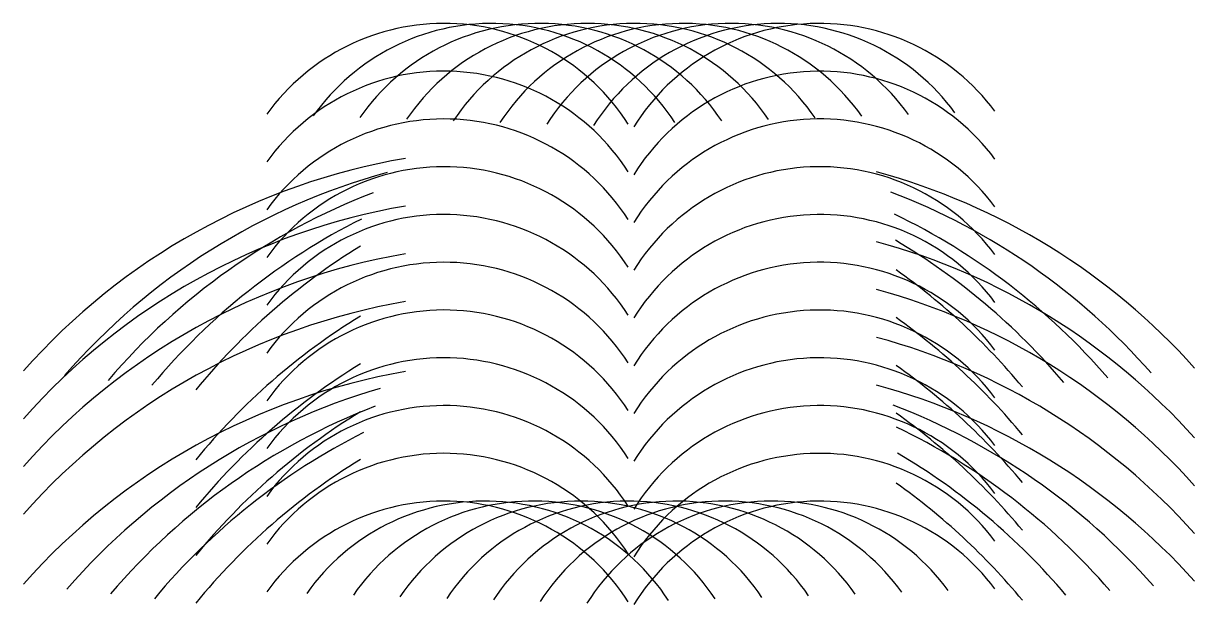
# Model space of a CAD drawing. Extents: x -1.44 to 1.33, y -0.82 to 0.55.
import ezdxf

# ---------------------------------------------------------------- set-up
doc = ezdxf.new("R2010")
doc.units = 0

msp = doc.modelspace()

# ---------------------------------------------------------------- linework, layer by layer
at = {"layer": 'drawinglayer'}
for centre, radius, start, end in [((-0.447, 0.0356), 0.5172, 32.6469, 144.2404), ((-0.3339, 0.0356), 0.5172, 33.1053, 144.7987), ((-0.2208, 0.0356), 0.5172, 33.621, 145.342), ((-0.1077, 0.0356), 0.5172, 34.0793, 145.8707), ((0.0054, 0.0356), 0.5172, 34.595, 146.3855), ((0.1184, 0.0356), 0.5172, 35.1679, 146.8867), ((0.2315, 0.0356), 0.5172, 35.6836, 147.3748), ((0.3446, 0.0356), 0.5172, 36.2566, 147.8502), ((0.4418, 0.0356), 0.5172, 36.7149, 148.2491), ((-0.447, -0.0774), 0.5172, 32.6469, 144.2404), ((0.4418, -0.0774), 0.5172, 36.7149, 148.2491), ((-0.447, -0.1905), 0.5172, 32.6469, 144.2404), ((0.4418, -0.1905), 0.5172, 36.7149, 148.2491), ((-0.2767, -1.3001), 1.5556, 99.683, 138.5324), ((-0.1699, -1.3001), 1.5556, 105.3553, 139.0689), ((-0.447, -0.3036), 0.5172, 32.6469, 144.2404), ((0.4418, -0.3036), 0.5172, 36.7149, 148.2491), ((0.1693, -1.3001), 1.5556, 41.8142, 74.8247), ((-0.0568, -1.3001), 1.5556, 111.0276, 139.6246), ((0.0562, -1.3001), 1.5556, 41.2413, 69.1306), ((-0.2767, -1.4132), 1.5556, 99.683, 138.5324), ((0.0562, -1.3001), 1.5556, 116.6998, 140.1679), ((-0.447, -0.4167), 0.5172, 32.6469, 144.2404), ((0.4418, -0.4167), 0.5172, 36.7149, 148.2491), ((-0.0568, -1.3001), 1.5556, 40.6683, 64.2768), ((0.1693, -1.4656), 1.5556, 41.8142, 74.8247), ((-0.1699, -1.3001), 1.5556, 40.1527, 59.4499), ((-0.2767, -1.5262), 1.5556, 99.683, 138.5324), ((0.1693, -1.3001), 1.5556, 121.57, 140.6991), ((-0.447, -0.5298), 0.5172, 32.6469, 144.2404), ((0.4418, -0.5298), 0.5172, 36.7149, 148.2491), ((-0.2767, -1.3001), 1.5556, 39.637, 54.6947), ((0.1693, -1.5787), 1.5556, 41.8142, 74.8247), ((-0.2767, -1.6393), 1.5556, 99.683, 138.5324), ((-0.447, -0.6428), 0.5172, 32.6469, 144.2404), ((0.4418, -0.6428), 0.5172, 36.7149, 148.2491), ((0.1693, -1.4656), 1.5556, 121.57, 140.6991), ((-0.2767, -1.4132), 1.5556, 39.637, 54.6947), ((0.1693, -1.6918), 1.5556, 41.8142, 74.8247), ((-0.447, -0.7559), 0.5172, 32.6469, 144.2404), ((0.4418, -0.7559), 0.5172, 36.7149, 148.2491), ((-0.2767, -1.8049), 1.5556, 99.683, 138.5324), ((0.1693, -1.5787), 1.5556, 121.57, 140.6991), ((-0.2767, -1.5262), 1.5556, 39.637, 54.6947), ((0.1693, -1.8049), 1.5556, 41.8142, 74.8247), ((-0.1636, -1.8049), 1.5556, 106.2147, 139.1001), ((-0.0505, -1.8049), 1.5556, 111.0848, 139.6552), ((-0.447, -0.869), 0.5172, 32.6469, 144.2404), ((0.4418, -0.869), 0.5172, 36.7149, 148.2491), ((0.0625, -1.8049), 1.5556, 41.2986, 69.1717), ((0.1693, -1.6918), 1.5556, 121.57, 140.6991), ((-0.2767, -1.6393), 1.5556, 39.637, 54.6947), ((-0.0505, -1.8049), 1.5556, 40.7256, 64.3165), ((0.0625, -1.8049), 1.5556, 116.7571, 140.1978), ((-0.447, -0.9821), 0.5172, 32.6469, 144.2404), ((0.4418, -0.9821), 0.5172, 36.7149, 148.2491), ((-0.1636, -1.8049), 1.5556, 40.21, 59.4879), ((0.1693, -1.8049), 1.5556, 121.57, 140.6991), ((-0.2767, -1.8049), 1.5556, 39.637, 54.6947), ((-0.447, -1.0952), 0.5172, 32.6469, 144.2404), ((-0.3498, -1.0952), 0.5172, 33.048, 144.7211), ((-0.2367, -1.0952), 0.5172, 33.5637, 145.2665), ((-0.1236, -1.0952), 0.5172, 34.022, 145.7973), ((-0.0105, -1.0952), 0.5172, 34.5377, 146.314), ((0.1025, -1.0952), 0.5172, 35.0533, 146.817), ((0.2156, -1.0952), 0.5172, 35.6263, 147.307), ((0.3287, -1.0952), 0.5172, 36.1993, 147.7842), ((0.4418, -1.0952), 0.5172, 36.7149, 148.2491)]:
    msp.add_arc(centre, radius, start, end, dxfattribs=at)

doc.saveas('drawing.dxf')
